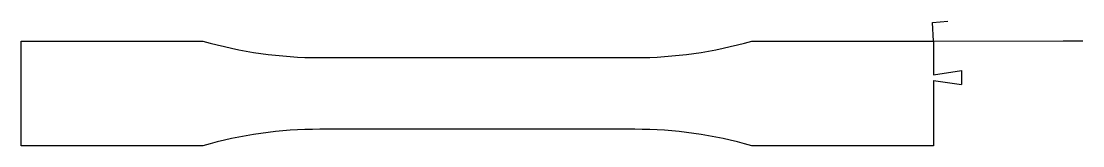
# Model space of a CAD drawing. Header units: inches. Extents: x 1 to 8.56, y 1 to 1.89.
import ezdxf

# ---------------------------------------------------------------- set-up
doc = ezdxf.new("R2010")
doc.units = ezdxf.units.IN
doc.layers.get('0').update_dxf_attribs({"linetype": 'CONTINUOUS'})
doc.layers.add('3', color=7, linetype='CONTINUOUS')
doc.layers.add('9', color=7, linetype='CONTINUOUS')

msp = doc.modelspace()

# ---------------------------------------------------------------- linework, layer by layer
at = {"color": 0, "linetype": 'CONTINUOUS'}
for p, q in [((7.49, 1.88), (7.6, 1.89)), ((8.42, 1.75), (8.56, 1.75)), ((7.6961, 1.5375), (7.6961, 1.4375))]:
    msp.add_line(p, q, dxfattribs=at)
at = {"layer": '3', "color": 3, "linetype": 'CONTINUOUS'}
for p, q in [((1, 1.748), (2.2936, 1.748)), ((1, 1), (1, 1.748)), ((6.2025, 1.748), (7.4961, 1.748)), ((7.4961, 1.748), (7.4961, 1.5075)), ((7.4961, 1.5075), (7.6961, 1.5375)), ((7.4961, 1.4675), (7.4961, 1)), ((5.3701, 1.1181), (3.126, 1.1181)), ((2.2936, 1), (1, 1)), ((7.4961, 1), (6.2025, 1))]:
    msp.add_line(p, q, dxfattribs=at)
for centre, start, end in [((3.126, 4.622), 253.84784, 270), ((5.3701, 4.622), 270, 286.15216), ((3.126, -1.874), 90, 106.15216), ((5.3701, -1.874), 73.84784, 90)]:
    msp.add_arc(centre, 2.9921, start, end, dxfattribs=at)
at = {"layer": '9', "color": 9, "linetype": 'CONTINUOUS'}
for p, q in [((7.4961, 1.748), (7.49, 1.88)), ((7.4961, 1.748), (8.42, 1.75)), ((3.126, 1.6299), (5.3701, 1.6299)), ((7.4961, 1.4675), (7.6961, 1.4375))]:
    msp.add_line(p, q, dxfattribs=at)

doc.saveas('drawing.dxf')
